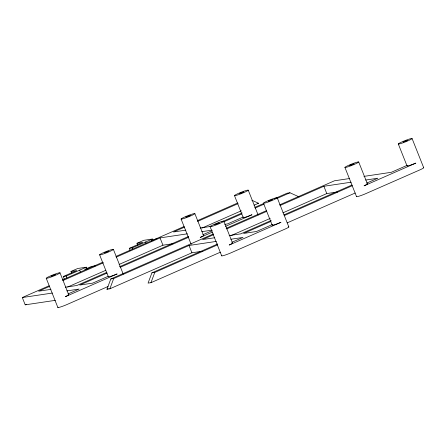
<?xml version="1.0" encoding="UTF-8"?>
<svg xmlns="http://www.w3.org/2000/svg" width="446" height="446" viewBox="0 0 446 446"><rect width="100%" height="100%" fill="white"/><g stroke="black" fill="none" stroke-linecap="round" stroke-linejoin="round"><path stroke-width="0.67" d="M202.161 251.249L191.925 252.776L109.855 288.807L106.968 289.237L110.803 278.979L213.405 233.933M109.855 288.807L113.691 278.549L189.02 245.478L216.316 241.403M217.743 243.945L151.908 272.846L148.066 283.11L150.954 282.68L220.302 252.23M150.954 282.68L154.79 272.417L217.458 244.904M71.694 273.275L70.97 271.452L77.716 268.492L86.368 267.199L86.853 268.42M137.714 245.105L136.989 243.282L143.729 240.322L152.387 239.034L153.112 240.857M64.464 279.553L63.254 276.514L76.74 270.594L70.97 271.452M129.998 250.167L129.273 248.344L142.759 242.423L136.989 243.282M63.254 276.514L66.142 276.08L86.368 267.199M129.273 248.344L132.155 247.915L152.387 239.034M55.332 300.342L25.205 304.835L22.3 297.538L49.066 285.786M62.446 279.915L102.591 262.287M115.977 256.411L184.159 226.479M197.545 220.603L237.69 202.975M151.322 240.968L157.455 238.275M49.473 286.443L38.674 291.188L50.956 289.354M62.819 280.584L103.489 262.733M116.2 257.152L160.042 237.902L187.342 233.832M184.293 227.254L173.527 231.981L185.815 230.147M197.584 221.417L238.097 203.632M25.205 304.835L26.476 304.278M67.63 287.046L105.758 270.309M119.104 264.45L162.946 245.2L173.187 243.672M201.882 228.107L241.331 210.791M254.053 205.205L258.507 203.248L251.873 200.265M106.75 272.378L76.885 285.49L65.283 287.218M119.461 266.797L188.725 236.386M221.874 221.835L242.128 212.943M254.789 207.384L263.653 203.493M274.413 198.765L287.073 193.207L289.961 192.778L299.004 196.848M107.096 273.063L79.773 285.061L92.623 283.143L108.495 276.174M120.442 267.204L188.435 237.35M223.491 221.957L241.849 213.902M255.145 208.065L264.004 204.173M277.3 198.336L289.961 192.778M67.982 293.959L79.132 289.064L66.811 290.903M202.841 234.752L212.134 230.671M243.354 216.968L227.482 223.937L224.773 224.338M212.224 232.188L200.237 237.45A7.404 0.669 -21.7 0 0 203.309 235.421M225.475 226.373L251.979 214.738A7.404 0.669 -21.7 0 1 243.393 217.252M226.15 228.341L266.295 210.713M279.675 204.837L334.478 180.781L349.547 178.534M213.311 234.813L202.506 239.552L214.788 237.724M226.652 228.954L266.686 211.376M280.032 205.517L323.88 186.266L351.175 182.197M108.032 286.505L68.283 303.955A7.404 0.669 -21.7 0 1 60.645 306.932A7.404 0.669 -21.7 0 1 58.052 307.194M106.968 289.237L108.239 288.679M230.827 235.694L270.226 218.395M282.937 212.82L326.784 193.57L337.7 191.942M271.224 220.463L240.723 233.855L229.121 235.588M283.935 214.883L351.927 185.034M270.934 221.428L243.605 233.425L256.456 231.507L272.328 224.544M284.275 215.569L352.268 185.72M231.82 242.323L242.97 237.428L230.799 239.246M366.679 183.116L377.829 178.222L365.653 180.039M407.187 165.332L391.315 172.301L363.925 176.387M287.179 222.872L355.178 193.018M257.353 203.421L258.507 203.248M200.143 228.012L211.064 226.384M201.821 231.669L211.962 230.158M95.433 265.849L91.436 266.446L84.695 269.406L87.901 268.927M110.803 278.979L113.691 278.549M151.908 272.846L154.79 272.417M22.3 297.538L52.427 293.044M412.082 138.539A7.404 0.669 -21.7 0 1 401.863 143.211A7.404 0.669 -21.7 0 1 401.645 142.045A7.404 0.669 -21.7 0 1 412.082 138.539L423.7 167.735M398.311 143.991L407.025 165.89M358.695 161.976A7.404 0.669 -21.7 0 1 348.477 166.648A7.404 0.669 -21.7 0 1 348.259 165.483A7.404 0.669 -21.7 0 1 358.695 161.976L367.409 183.869M344.925 167.428L356.544 196.625M323.88 186.266L326.784 193.57M277.222 197.745A7.404 0.669 -21.7 0 1 267.003 202.417A7.404 0.669 -21.7 0 1 266.786 201.252A7.404 0.669 -21.7 0 1 277.222 197.745L288.841 226.942M263.452 203.198L272.166 225.096M248.244 190.169A7.404 0.669 -21.7 0 1 238.025 194.841A7.404 0.669 -21.7 0 1 237.813 193.675A7.404 0.669 -21.7 0 1 248.244 190.169L258.095 214.922M234.479 195.621L243.193 217.52M223.836 221.183A7.404 0.669 -21.7 0 1 213.617 225.854A7.404 0.669 -21.7 0 1 213.4 224.689A7.404 0.669 -21.7 0 1 223.836 221.183L232.55 243.081M210.066 226.635L221.684 255.831M194.857 213.606A7.404 0.669 -21.7 0 1 184.638 218.278A7.404 0.669 -21.7 0 1 184.427 217.113A7.404 0.669 -21.7 0 1 194.857 213.606L203.571 235.505M181.093 219.058L191.195 244.447M189.02 245.478L191.925 252.776M160.042 237.902L162.946 245.2M145.641 241.994L146.126 243.209M132.155 247.915L132.64 249.13M113.384 249.375A7.404 0.669 -21.7 0 1 103.165 254.047A7.404 0.669 -21.7 0 1 102.954 252.882A7.404 0.669 -21.7 0 1 113.384 249.375L123.235 274.128M99.62 254.828L108.333 276.726M79.628 270.159L80.352 271.988M66.142 276.08L66.867 277.908M59.998 272.813A7.404 0.669 -21.7 0 1 49.779 277.484A7.404 0.669 -21.7 0 1 49.567 276.319A7.404 0.669 -21.7 0 1 59.998 272.813L68.717 294.711M46.233 278.265L57.852 307.461M68.45 294.628A7.404 0.669 -21.7 0 1 65.378 296.657L117.12 273.944A7.404 0.669 -21.7 0 1 108.534 276.459M288.573 226.858A7.404 0.669 -21.7 0 1 283.857 229.612L232.121 252.325A7.404 0.669 -21.7 0 1 224.477 255.296A7.404 0.669 -21.7 0 1 221.891 255.564M272.372 224.829A7.404 0.669 -21.7 0 0 280.952 222.314L229.216 245.027A7.404 0.669 -21.7 0 0 232.282 242.998M407.231 165.622A7.404 0.669 -21.7 0 0 415.811 163.108L364.075 185.82A7.404 0.669 -21.7 0 0 367.142 183.791M423.432 167.651A7.404 0.669 -21.7 0 1 418.716 170.405L366.98 193.118A7.404 0.669 -21.7 0 1 359.337 196.089A7.404 0.669 -21.7 0 1 356.75 196.357M51.073 276.258L55.293 274.647L51.073 276.258M104.459 252.821L108.679 251.21L104.459 252.821M185.932 217.051L190.158 215.496L185.932 217.051M239.318 193.614L243.538 192.003L239.318 193.614M214.911 224.628L219.131 223.017L214.911 224.628M268.297 201.191L272.517 199.579L268.297 201.191M349.77 165.421L353.996 163.866L349.77 165.421M403.156 141.984L407.376 140.373L403.156 141.984"/></g></svg>
